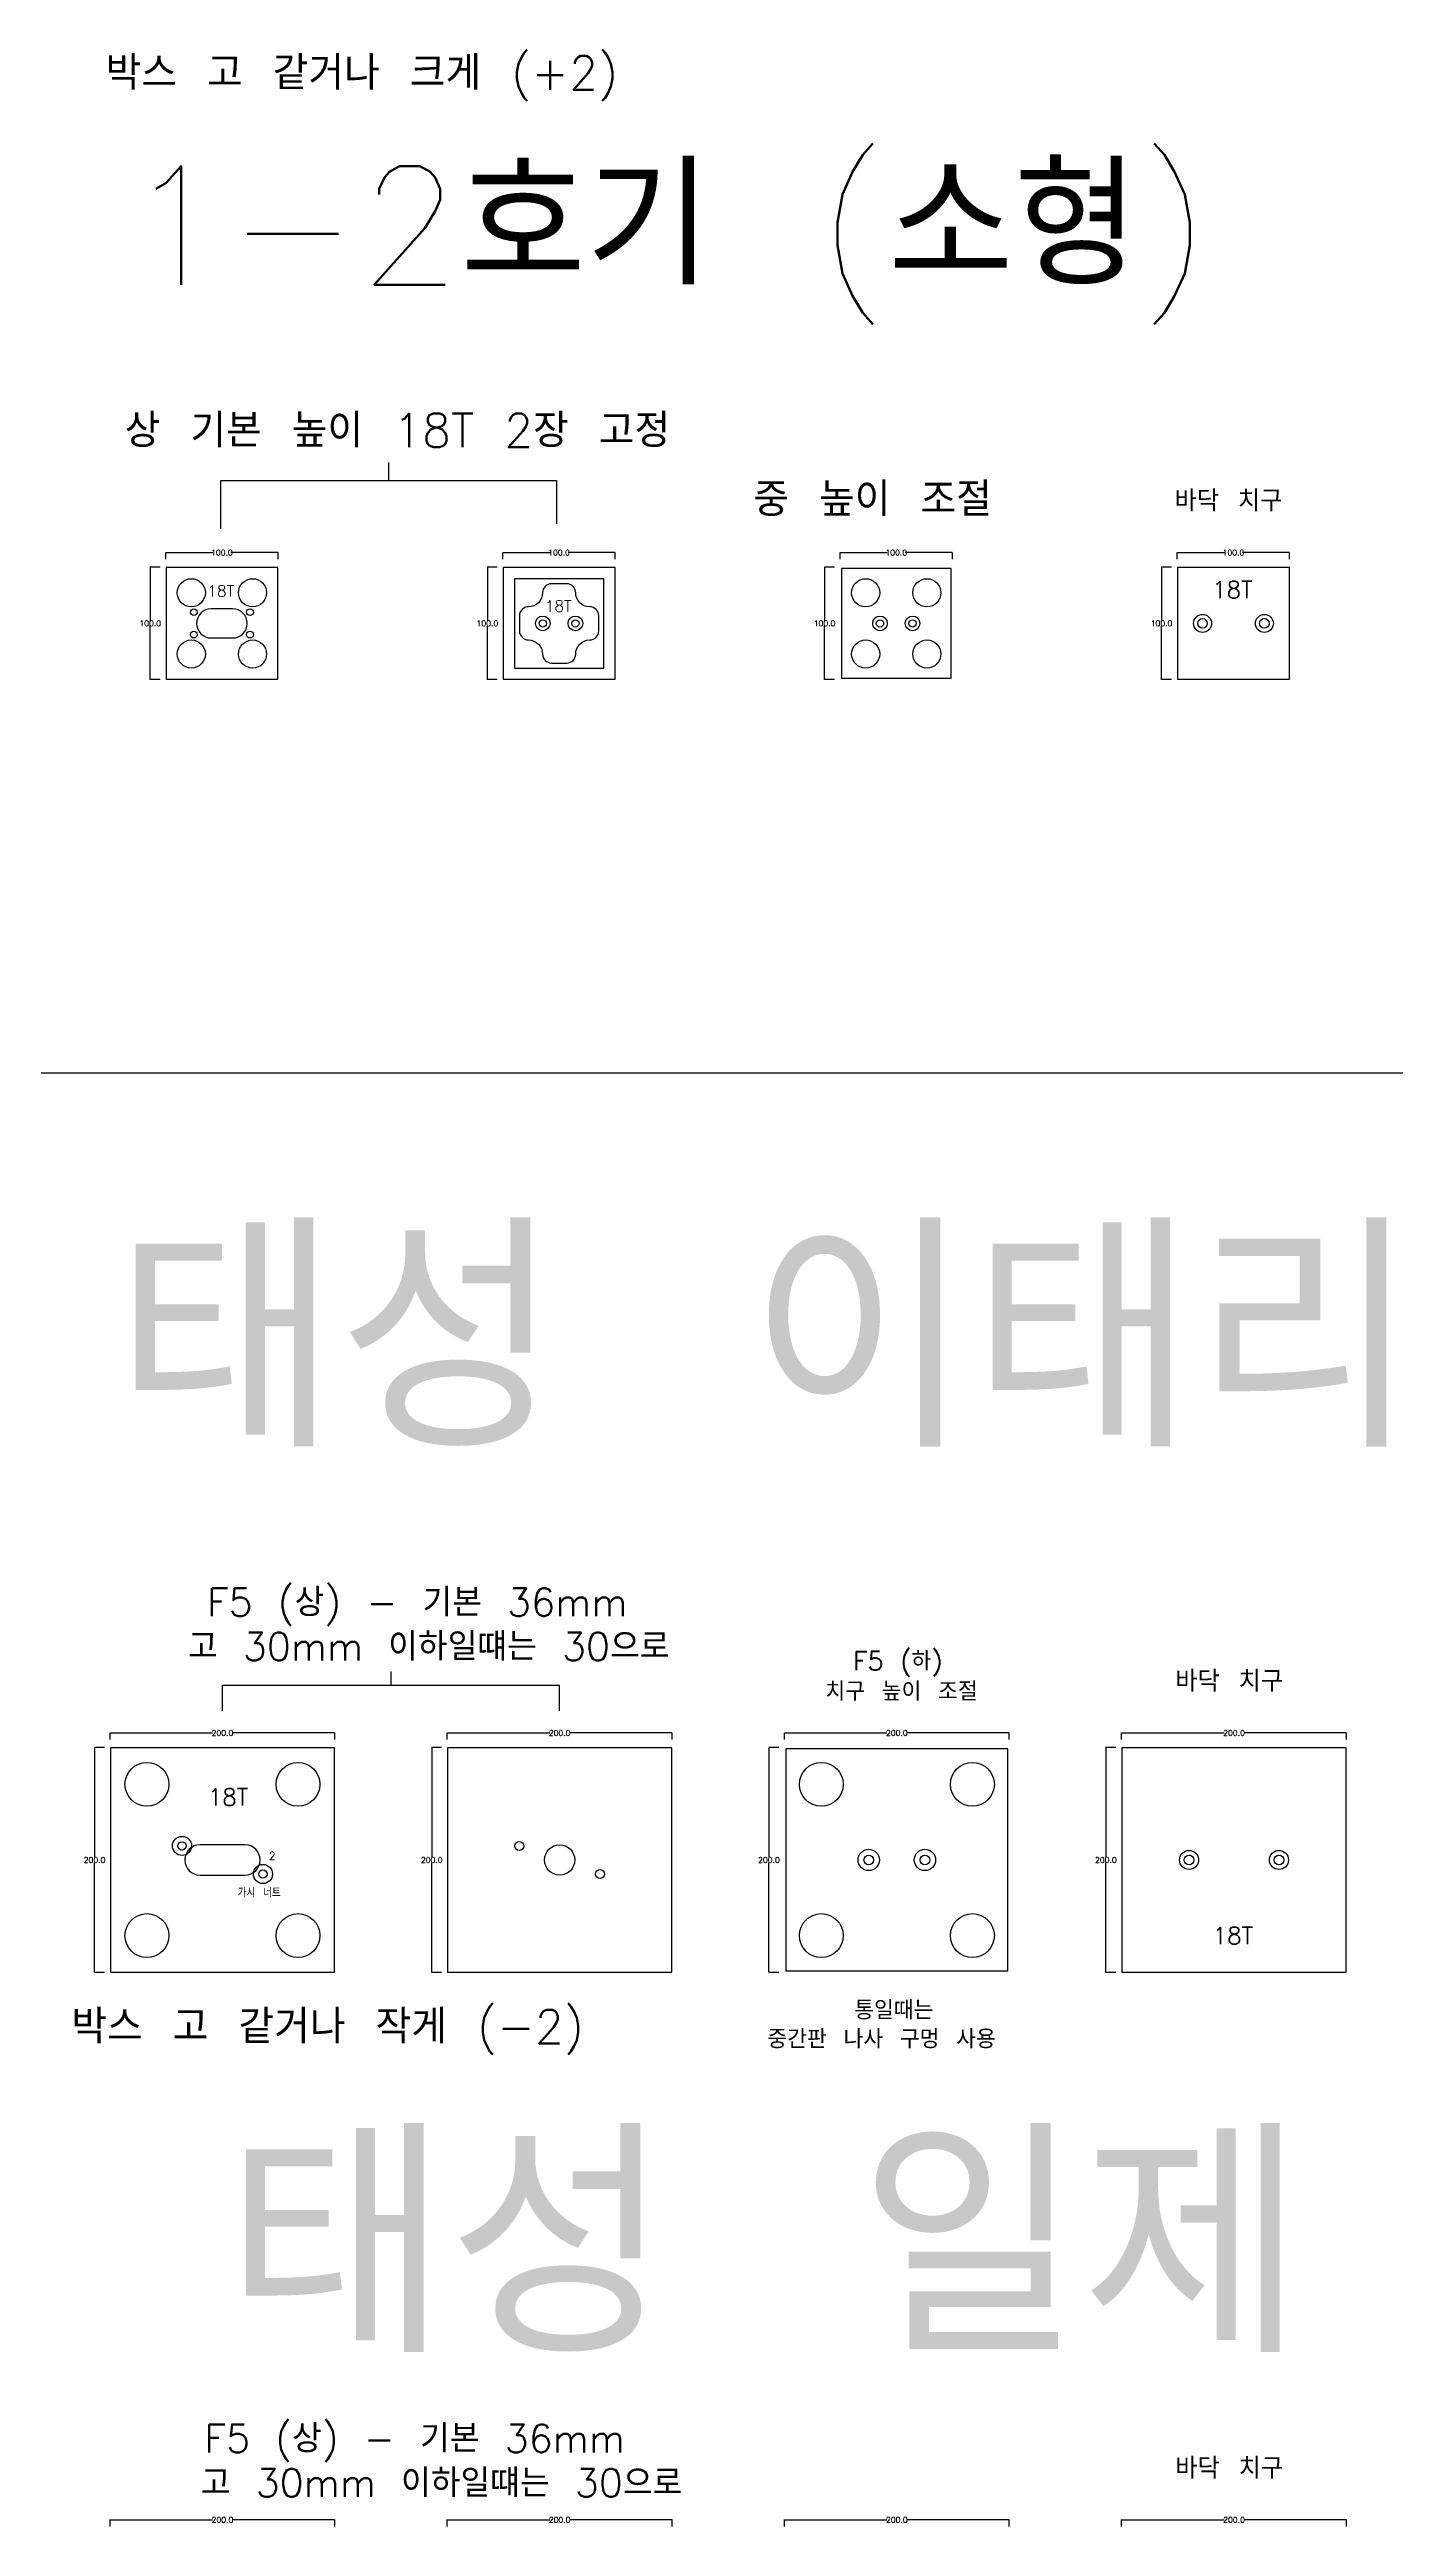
# Model space of a CAD drawing. Header units: millimetres. Extents: x 37110 to 56310, y -3510 to 5490.
# Drawn here: x 38156 to 39353, y -1203 to 1000 of the extents above; entities that cross this region are included whole.
import ezdxf

# ---------------------------------------------------------------- set-up
doc = ezdxf.new("R2010")
doc.units = ezdxf.units.MM
for name, color, linetype in [('TEXT', 3, 'Continuous'), ('볼트 구멍', 7, 'Continuous'), ('치구', 7, 'Continuous'), ('치수', 7, 'Continuous')]:
    doc.layers.add(name, color=color, linetype=linetype)
doc.styles.get("Standard").update_dxf_attribs({"font": 'txt.shx', "bigfont": 'whgtxt.shx'})
doc.dimstyles.get("Standard").update_dxf_attribs({"dimtxt": 7, "dimasz": 0.18, "dimexe": 0.18, "dimexo": 0.0625, "dimgap": 0.09, "dimtad": 0, "dimtih": 1, "dimtoh": 1, "dimdec": 1, "dimzin": 0, "dimdsep": 46, "dimtxsty": 'Standard', "dimcen": 0.09, "dimadec": 0, "dimazin": 0, "dimtfac": 1, "dimtdec": 1, "dimtofl": 0, "dimtmove": 0, "dimatfit": 3, "dimfxl": 0, "dimtolj": 1, "dimtzin": 0, "dimarcsym": 0})

# ---------------------------------------------------------------- blocks, each defined once
blk = doc.blocks.new('*D1509')
at = {"layer": 'Defpoints', "color": 0, "linetype": 'Continuous'}
for p in [(38359.5, 553), (38259.5, 547.1), (38359.5, 547.1)]:
    blk.add_point(p, dxfattribs=at)
at = {"layer": '치수', "color": 0, "linetype": 'Continuous', "lineweight": -2}
for p, q in [((38259.5, 547.2), (38259.5, 553.2)), ((38259.7, 553), (38301.5, 553)), ((38359.3, 553), (38317.5, 553)), ((38359.5, 547.2), (38359.5, 553.2))]:
    blk.add_line(p, q, dxfattribs=at)
at = {"layer": '치수', "color": 0, "linetype": 'Continuous'}
for points in [[(38259.7, 553), (38259.7, 553), (38259.5, 553)], [(38359.3, 553), (38359.3, 553), (38359.5, 553)]]:
    blk.add_solid(points, dxfattribs=at)
at = {"layer": '치수', "color": 0, "linetype": 'Continuous', "insert": (38309.5, 553), "char_height": 5, "attachment_point": 5}
blk.add_mtext('\\A1;100.0', dxfattribs=at)
blk = doc.blocks.new('*D1522')
at = {"layer": 'Defpoints', "color": 0, "linetype": 'Continuous'}
for p in [(38254.6, 540), (38245.7, 440), (38254.6, 440)]:
    blk.add_point(p, dxfattribs=at)
at = {"layer": '치수', "color": 0, "linetype": 'Continuous', "lineweight": -2}
for p, q in [((38254.5, 540), (38245.5, 540)), ((38245.7, 539.8), (38245.7, 492.6)), ((38245.7, 440.2), (38245.7, 487.4)), ((38254.5, 440), (38245.5, 440))]:
    blk.add_line(p, q, dxfattribs=at)
at = {"layer": '치수', "color": 0, "linetype": 'Continuous'}
for points in [[(38245.7, 539.8), (38245.7, 539.8), (38245.7, 540)], [(38245.7, 440.2), (38245.7, 440.2), (38245.7, 440)]]:
    blk.add_solid(points, dxfattribs=at)
at = {"layer": '치수', "color": 0, "linetype": 'Continuous', "insert": (38245.7, 490), "char_height": 5, "attachment_point": 5}
blk.add_mtext('\\A1;100.0', dxfattribs=at)
blk = doc.blocks.new('*D1523')
at = {"layer": 'Defpoints', "color": 0, "linetype": 'Continuous'}
for p in [(38659.5, 553), (38559.5, 547.1), (38659.5, 547.1)]:
    blk.add_point(p, dxfattribs=at)
at = {"layer": '치수', "color": 0, "linetype": 'Continuous', "lineweight": -2}
for p, q in [((38559.5, 547.2), (38559.5, 553.2)), ((38559.7, 553), (38601.5, 553)), ((38659.3, 553), (38617.5, 553)), ((38659.5, 547.2), (38659.5, 553.2))]:
    blk.add_line(p, q, dxfattribs=at)
at = {"layer": '치수', "color": 0, "linetype": 'Continuous'}
for points in [[(38559.7, 553), (38559.7, 553), (38559.5, 553)], [(38659.3, 553), (38659.3, 553), (38659.5, 553)]]:
    blk.add_solid(points, dxfattribs=at)
at = {"layer": '치수', "color": 0, "linetype": 'Continuous', "insert": (38609.5, 553), "char_height": 5, "attachment_point": 5}
blk.add_mtext('\\A1;100.0', dxfattribs=at)
blk = doc.blocks.new('*D1524')
at = {"layer": 'Defpoints', "color": 0, "linetype": 'Continuous'}
for p in [(38554.6, 540), (38545.7, 440), (38554.6, 440)]:
    blk.add_point(p, dxfattribs=at)
at = {"layer": '치수', "color": 0, "linetype": 'Continuous', "lineweight": -2}
for p, q in [((38554.5, 540), (38545.5, 540)), ((38545.7, 539.8), (38545.7, 492.6)), ((38545.7, 440.2), (38545.7, 487.4)), ((38554.5, 440), (38545.5, 440))]:
    blk.add_line(p, q, dxfattribs=at)
at = {"layer": '치수', "color": 0, "linetype": 'Continuous'}
for points in [[(38545.7, 539.8), (38545.7, 539.8), (38545.7, 540)], [(38545.7, 440.2), (38545.7, 440.2), (38545.7, 440)]]:
    blk.add_solid(points, dxfattribs=at)
at = {"layer": '치수', "color": 0, "linetype": 'Continuous', "insert": (38545.7, 490), "char_height": 5, "attachment_point": 5}
blk.add_mtext('\\A1;100.0', dxfattribs=at)
blk = doc.blocks.new('*D2402')
at = {"layer": 'Defpoints', "color": 0, "linetype": 'Continuous'}
for p in [(38959.5, 553), (38859.5, 547.1), (38959.5, 547.1)]:
    blk.add_point(p, dxfattribs=at)
at = {"layer": '치수', "color": 0, "linetype": 'Continuous', "lineweight": -2}
for p, q in [((38859.5, 547.2), (38859.5, 553.2)), ((38859.7, 553), (38901.5, 553)), ((38959.3, 553), (38917.5, 553)), ((38959.5, 547.2), (38959.5, 553.2))]:
    blk.add_line(p, q, dxfattribs=at)
at = {"layer": '치수', "color": 0, "linetype": 'Continuous'}
for points in [[(38859.7, 553), (38859.7, 553), (38859.5, 553)], [(38959.3, 553), (38959.3, 553), (38959.5, 553)]]:
    blk.add_solid(points, dxfattribs=at)
at = {"layer": '치수', "color": 0, "linetype": 'Continuous', "insert": (38909.5, 553), "char_height": 5, "attachment_point": 5}
blk.add_mtext('\\A1;100.0', dxfattribs=at)
blk = doc.blocks.new('*D2405')
at = {"layer": 'Defpoints', "color": 0, "linetype": 'Continuous'}
for p in [(38254.6, 540), (38245.7, 440), (38254.6, 440)]:
    blk.add_point(p, dxfattribs=at)
at = {"layer": '치수', "color": 0, "linetype": 'Continuous', "lineweight": -2}
for p, q in [((38254.5, 540), (38245.5, 540)), ((38245.7, 539.8), (38245.7, 492.6)), ((38245.7, 440.2), (38245.7, 487.4)), ((38254.5, 440), (38245.5, 440))]:
    blk.add_line(p, q, dxfattribs=at)
at = {"layer": '치수', "color": 0, "linetype": 'Continuous'}
for points in [[(38245.7, 539.8), (38245.7, 539.8), (38245.7, 540)], [(38245.7, 440.2), (38245.7, 440.2), (38245.7, 440)]]:
    blk.add_solid(points, dxfattribs=at)
at = {"layer": '치수', "color": 0, "linetype": 'Continuous', "insert": (38245.7, 490), "char_height": 5, "attachment_point": 5}
blk.add_mtext('\\A1;100.0', dxfattribs=at)
blk = doc.blocks.new('*D2403')
at = {"layer": 'Defpoints', "color": 0, "linetype": 'Continuous'}
for p in [(38554.6, 540), (38545.7, 440), (38554.6, 440)]:
    blk.add_point(p, dxfattribs=at)
at = {"layer": '치수', "color": 0, "linetype": 'Continuous', "lineweight": -2}
for p, q in [((38554.5, 540), (38545.5, 540)), ((38545.7, 539.8), (38545.7, 492.6)), ((38545.7, 440.2), (38545.7, 487.4)), ((38554.5, 440), (38545.5, 440))]:
    blk.add_line(p, q, dxfattribs=at)
at = {"layer": '치수', "color": 0, "linetype": 'Continuous'}
for points in [[(38545.7, 539.8), (38545.7, 539.8), (38545.7, 540)], [(38545.7, 440.2), (38545.7, 440.2), (38545.7, 440)]]:
    blk.add_solid(points, dxfattribs=at)
at = {"layer": '치수', "color": 0, "linetype": 'Continuous', "insert": (38545.7, 490), "char_height": 5, "attachment_point": 5}
blk.add_mtext('\\A1;100.0', dxfattribs=at)
blk = doc.blocks.new('*D2404')
at = {"layer": 'Defpoints', "color": 0, "linetype": 'Continuous'}
for p in [(38854.6, 540), (38845.7, 440), (38854.6, 440)]:
    blk.add_point(p, dxfattribs=at)
at = {"layer": '치수', "color": 0, "linetype": 'Continuous', "lineweight": -2}
for p, q in [((38854.5, 540), (38845.5, 540)), ((38845.7, 539.8), (38845.7, 492.6)), ((38845.7, 440.2), (38845.7, 487.4)), ((38854.5, 440), (38845.5, 440))]:
    blk.add_line(p, q, dxfattribs=at)
at = {"layer": '치수', "color": 0, "linetype": 'Continuous'}
for points in [[(38845.7, 539.8), (38845.7, 539.8), (38845.7, 540)], [(38845.7, 440.2), (38845.7, 440.2), (38845.7, 440)]]:
    blk.add_solid(points, dxfattribs=at)
at = {"layer": '치수', "color": 0, "linetype": 'Continuous', "insert": (38845.7, 490), "char_height": 5, "attachment_point": 5}
blk.add_mtext('\\A1;100.0', dxfattribs=at)
blk = doc.blocks.new('*D2410')
at = {"layer": 'Defpoints', "color": 0, "linetype": 'Continuous'}
for p in [(38359.5, 553), (38259.5, 547.1), (38359.5, 547.1)]:
    blk.add_point(p, dxfattribs=at)
at = {"layer": '치수', "color": 0, "linetype": 'Continuous', "lineweight": -2}
for p, q in [((38259.5, 547.2), (38259.5, 553.2)), ((38259.7, 553), (38301.5, 553)), ((38359.3, 553), (38317.5, 553)), ((38359.5, 547.2), (38359.5, 553.2))]:
    blk.add_line(p, q, dxfattribs=at)
at = {"layer": '치수', "color": 0, "linetype": 'Continuous'}
for points in [[(38259.7, 553), (38259.7, 553), (38259.5, 553)], [(38359.3, 553), (38359.3, 553), (38359.5, 553)]]:
    blk.add_solid(points, dxfattribs=at)
at = {"layer": '치수', "color": 0, "linetype": 'Continuous', "insert": (38309.5, 553), "char_height": 5, "attachment_point": 5}
blk.add_mtext('\\A1;100.0', dxfattribs=at)
blk = doc.blocks.new('*D2411')
at = {"layer": 'Defpoints', "color": 0, "linetype": 'Continuous'}
for p in [(38659.5, 553), (38559.5, 547.1), (38659.5, 547.1)]:
    blk.add_point(p, dxfattribs=at)
at = {"layer": '치수', "color": 0, "linetype": 'Continuous', "lineweight": -2}
for p, q in [((38559.5, 547.2), (38559.5, 553.2)), ((38559.7, 553), (38601.5, 553)), ((38659.3, 553), (38617.5, 553)), ((38659.5, 547.2), (38659.5, 553.2))]:
    blk.add_line(p, q, dxfattribs=at)
at = {"layer": '치수', "color": 0, "linetype": 'Continuous'}
for points in [[(38559.7, 553), (38559.7, 553), (38559.5, 553)], [(38659.3, 553), (38659.3, 553), (38659.5, 553)]]:
    blk.add_solid(points, dxfattribs=at)
at = {"layer": '치수', "color": 0, "linetype": 'Continuous', "insert": (38609.5, 553), "char_height": 5, "attachment_point": 5}
blk.add_mtext('\\A1;100.0', dxfattribs=at)
blk = doc.blocks.new('*D2412')
at = {"layer": 'Defpoints', "color": 0, "linetype": 'Continuous'}
for p in [(39154.4, 540), (39145.5, 440), (39154.4, 440)]:
    blk.add_point(p, dxfattribs=at)
at = {"layer": '치수', "color": 0, "linetype": 'Continuous', "lineweight": -2}
for p, q in [((39154.3, 540), (39145.3, 540)), ((39145.5, 539.8), (39145.5, 492.6)), ((39145.5, 440.2), (39145.5, 487.4)), ((39154.3, 440), (39145.3, 440))]:
    blk.add_line(p, q, dxfattribs=at)
at = {"layer": '치수', "color": 0, "linetype": 'Continuous'}
for points in [[(39145.4, 539.8), (39145.5, 539.8), (39145.5, 540)], [(39145.4, 440.2), (39145.5, 440.2), (39145.5, 440)]]:
    blk.add_solid(points, dxfattribs=at)
at = {"layer": '치수', "color": 0, "linetype": 'Continuous', "insert": (39145.5, 490), "char_height": 5, "attachment_point": 5}
blk.add_mtext('\\A1;100.0', dxfattribs=at)
blk = doc.blocks.new('*D2413')
at = {"layer": 'Defpoints', "color": 0, "linetype": 'Continuous'}
for p in [(39259.5, 553), (39159.5, 547.1), (39259.5, 547.1)]:
    blk.add_point(p, dxfattribs=at)
at = {"layer": '치수', "color": 0, "linetype": 'Continuous', "lineweight": -2}
for p, q in [((39159.5, 547.2), (39159.5, 553.2)), ((39159.7, 553), (39201.5, 553)), ((39259.3, 553), (39217.5, 553)), ((39259.5, 547.2), (39259.5, 553.2))]:
    blk.add_line(p, q, dxfattribs=at)
at = {"layer": '치수', "color": 0, "linetype": 'Continuous'}
for points in [[(39159.7, 553), (39159.7, 553), (39159.5, 553)], [(39259.3, 553), (39259.3, 553), (39259.5, 553)]]:
    blk.add_solid(points, dxfattribs=at)
at = {"layer": '치수', "color": 0, "linetype": 'Continuous', "insert": (39209.5, 553), "char_height": 5, "attachment_point": 5}
blk.add_mtext('\\A1;100.0', dxfattribs=at)
blk = doc.blocks.new('*D2456')
at = {"layer": 'Defpoints', "color": 0, "linetype": 'Continuous'}
for p in [(39104.9, -510), (39096, -710), (39104.9, -710)]:
    blk.add_point(p, dxfattribs=at)
at = {"layer": '치수', "color": 0, "linetype": 'Continuous', "lineweight": -2}
for p, q in [((39104.8, -510), (39095.8, -510)), ((39096, -510.2), (39096, -607.4)), ((39096, -709.8), (39096, -612.6)), ((39104.8, -710), (39095.8, -710))]:
    blk.add_line(p, q, dxfattribs=at)
at = {"layer": '치수', "color": 0, "linetype": 'Continuous'}
for points in [[(39095.9, -510.2), (39096, -510.2), (39096, -510)], [(39095.9, -709.8), (39096, -709.8), (39096, -710)]]:
    blk.add_solid(points, dxfattribs=at)
at = {"layer": '치수', "color": 0, "linetype": 'Continuous', "insert": (39096, -610), "char_height": 5, "attachment_point": 5}
blk.add_mtext('\\A1;200.0', dxfattribs=at)
blk = doc.blocks.new('*D2447')
at = {"layer": 'Defpoints', "color": 0, "linetype": 'Continuous'}
for p in [(38505.1, -510), (38496.2, -710), (38505.1, -710)]:
    blk.add_point(p, dxfattribs=at)
at = {"layer": '치수', "color": 0, "linetype": 'Continuous', "lineweight": -2}
for p, q in [((38505, -510), (38496, -510)), ((38496.2, -510.2), (38496.2, -607.4)), ((38496.2, -709.8), (38496.2, -612.6)), ((38505, -710), (38496, -710))]:
    blk.add_line(p, q, dxfattribs=at)
at = {"layer": '치수', "color": 0, "linetype": 'Continuous'}
for points in [[(38496.2, -510.2), (38496.2, -510.2), (38496.2, -510)], [(38496.2, -709.8), (38496.2, -709.8), (38496.2, -710)]]:
    blk.add_solid(points, dxfattribs=at)
at = {"layer": '치수', "color": 0, "linetype": 'Continuous', "insert": (38496.2, -610), "char_height": 5, "attachment_point": 5}
blk.add_mtext('\\A1;200.0', dxfattribs=at)
blk = doc.blocks.new('*D2448')
at = {"layer": 'Defpoints', "color": 0, "linetype": 'Continuous'}
for p in [(38805.1, -510), (38796.2, -710), (38805.1, -710)]:
    blk.add_point(p, dxfattribs=at)
at = {"layer": '치수', "color": 0, "linetype": 'Continuous', "lineweight": -2}
for p, q in [((38805, -510), (38796, -510)), ((38796.2, -510.2), (38796.2, -607.4)), ((38796.2, -709.8), (38796.2, -612.6)), ((38805, -710), (38796, -710))]:
    blk.add_line(p, q, dxfattribs=at)
at = {"layer": '치수', "color": 0, "linetype": 'Continuous'}
for points in [[(38796.2, -510.2), (38796.2, -510.2), (38796.2, -510)], [(38796.2, -709.8), (38796.2, -709.8), (38796.2, -710)]]:
    blk.add_solid(points, dxfattribs=at)
at = {"layer": '치수', "color": 0, "linetype": 'Continuous', "insert": (38796.2, -610), "char_height": 5, "attachment_point": 5}
blk.add_mtext('\\A1;200.0', dxfattribs=at)
blk = doc.blocks.new('*D2449')
at = {"layer": 'Defpoints', "color": 0, "linetype": 'Continuous'}
for p in [(38205.1, -510), (38196.2, -710), (38205.1, -710)]:
    blk.add_point(p, dxfattribs=at)
at = {"layer": '치수', "color": 0, "linetype": 'Continuous', "lineweight": -2}
for p, q in [((38205, -510), (38196, -510)), ((38196.2, -510.2), (38196.2, -607.4)), ((38196.2, -709.8), (38196.2, -612.6)), ((38205, -710), (38196, -710))]:
    blk.add_line(p, q, dxfattribs=at)
at = {"layer": '치수', "color": 0, "linetype": 'Continuous'}
for points in [[(38196.2, -510.2), (38196.2, -510.2), (38196.2, -510)], [(38196.2, -709.8), (38196.2, -709.8), (38196.2, -710)]]:
    blk.add_solid(points, dxfattribs=at)
at = {"layer": '치수', "color": 0, "linetype": 'Continuous', "insert": (38196.2, -610), "char_height": 5, "attachment_point": 5}
blk.add_mtext('\\A1;200.0', dxfattribs=at)
blk = doc.blocks.new('*D2455')
at = {"layer": 'Defpoints', "color": 0, "linetype": 'Continuous'}
for p in [(38510, -502.9), (38710, -497), (38710, -502.9)]:
    blk.add_point(p, dxfattribs=at)
at = {"layer": '치수', "color": 0, "linetype": 'Continuous', "lineweight": -2}
for p, q in [((38510, -502.8), (38510, -496.8)), ((38510.2, -497), (38601.2, -497)), ((38709.8, -497), (38618.8, -497)), ((38710, -502.8), (38710, -496.8))]:
    blk.add_line(p, q, dxfattribs=at)
at = {"layer": '치수', "color": 0, "linetype": 'Continuous'}
for points in [[(38510.2, -497), (38510.2, -497), (38510, -497)], [(38709.8, -497), (38709.8, -497), (38710, -497)]]:
    blk.add_solid(points, dxfattribs=at)
at = {"layer": '치수', "color": 0, "linetype": 'Continuous', "insert": (38610, -497), "char_height": 5, "attachment_point": 5}
blk.add_mtext('\\A1;200.0', dxfattribs=at)
blk = doc.blocks.new('*D2454')
at = {"layer": 'Defpoints', "color": 0, "linetype": 'Continuous'}
for p in [(38210, -502.9), (38410, -497), (38410, -502.9)]:
    blk.add_point(p, dxfattribs=at)
at = {"layer": '치수', "color": 0, "linetype": 'Continuous', "lineweight": -2}
for p, q in [((38210, -502.8), (38210, -496.8)), ((38210.2, -497), (38301.2, -497)), ((38409.8, -497), (38318.8, -497)), ((38410, -502.8), (38410, -496.8))]:
    blk.add_line(p, q, dxfattribs=at)
at = {"layer": '치수', "color": 0, "linetype": 'Continuous'}
for points in [[(38210.2, -497), (38210.2, -497), (38210, -497)], [(38409.8, -497), (38409.8, -497), (38410, -497)]]:
    blk.add_solid(points, dxfattribs=at)
at = {"layer": '치수', "color": 0, "linetype": 'Continuous', "insert": (38310, -497), "char_height": 5, "attachment_point": 5}
blk.add_mtext('\\A1;200.0', dxfattribs=at)
blk = doc.blocks.new('*D2457')
at = {"layer": 'Defpoints', "color": 0, "linetype": 'Continuous'}
for p in [(39110, -502.9), (39310, -497), (39310, -502.9)]:
    blk.add_point(p, dxfattribs=at)
at = {"layer": '치수', "color": 0, "linetype": 'Continuous', "lineweight": -2}
for p, q in [((39110, -502.8), (39110, -496.8)), ((39110.2, -497), (39201.2, -497)), ((39309.8, -497), (39218.8, -497)), ((39310, -502.8), (39310, -496.8))]:
    blk.add_line(p, q, dxfattribs=at)
at = {"layer": '치수', "color": 0, "linetype": 'Continuous'}
for points in [[(39110.2, -497), (39110.2, -497), (39110, -497)], [(39309.8, -497), (39309.8, -497), (39310, -497)]]:
    blk.add_solid(points, dxfattribs=at)
at = {"layer": '치수', "color": 0, "linetype": 'Continuous', "insert": (39210, -497), "char_height": 5, "attachment_point": 5}
blk.add_mtext('\\A1;200.0', dxfattribs=at)
blk = doc.blocks.new('*D2446')
at = {"layer": 'Defpoints', "color": 0, "linetype": 'Continuous'}
for p in [(38810, -502.9), (39010, -497), (39010, -502.9)]:
    blk.add_point(p, dxfattribs=at)
at = {"layer": '치수', "color": 0, "linetype": 'Continuous', "lineweight": -2}
for p, q in [((38810, -502.8), (38810, -496.8)), ((38810.2, -497), (38901.2, -497)), ((39009.8, -497), (38918.8, -497)), ((39010, -502.8), (39010, -496.8))]:
    blk.add_line(p, q, dxfattribs=at)
at = {"layer": '치수', "color": 0, "linetype": 'Continuous'}
for points in [[(38810.2, -497), (38810.2, -497), (38810, -497)], [(39009.8, -497), (39009.8, -497), (39010, -497)]]:
    blk.add_solid(points, dxfattribs=at)
at = {"layer": '치수', "color": 0, "linetype": 'Continuous', "insert": (38910, -497), "char_height": 5, "attachment_point": 5}
blk.add_mtext('\\A1;200.0', dxfattribs=at)
blk = doc.blocks.new('*D2475')
at = {"layer": 'Defpoints', "color": 0, "linetype": 'Continuous'}
for p in [(39110, -1202.9), (39310, -1197), (39310, -1202.9)]:
    blk.add_point(p, dxfattribs=at)
at = {"layer": '치수', "color": 0, "linetype": 'Continuous', "lineweight": -2}
for p, q in [((39110, -1202.8), (39110, -1196.8)), ((39110.2, -1197), (39201.2, -1197)), ((39309.8, -1197), (39218.8, -1197)), ((39310, -1202.8), (39310, -1196.8))]:
    blk.add_line(p, q, dxfattribs=at)
at = {"layer": '치수', "color": 0, "linetype": 'Continuous'}
for points in [[(39110.2, -1197), (39110.2, -1197), (39110, -1197)], [(39309.8, -1197), (39309.8, -1197), (39310, -1197)]]:
    blk.add_solid(points, dxfattribs=at)
at = {"layer": '치수', "color": 0, "linetype": 'Continuous', "insert": (39210, -1197), "char_height": 5, "attachment_point": 5}
blk.add_mtext('\\A1;200.0', dxfattribs=at)
blk = doc.blocks.new('*D2474')
at = {"layer": 'Defpoints', "color": 0, "linetype": 'Continuous'}
for p in [(38510, -1202.9), (38710, -1197), (38710, -1202.9)]:
    blk.add_point(p, dxfattribs=at)
at = {"layer": '치수', "color": 0, "linetype": 'Continuous', "lineweight": -2}
for p, q in [((38510, -1202.8), (38510, -1196.8)), ((38510.2, -1197), (38601.2, -1197)), ((38709.8, -1197), (38618.8, -1197)), ((38710, -1202.8), (38710, -1196.8))]:
    blk.add_line(p, q, dxfattribs=at)
at = {"layer": '치수', "color": 0, "linetype": 'Continuous'}
for points in [[(38510.2, -1197), (38510.2, -1197), (38510, -1197)], [(38709.8, -1197), (38709.8, -1197), (38710, -1197)]]:
    blk.add_solid(points, dxfattribs=at)
at = {"layer": '치수', "color": 0, "linetype": 'Continuous', "insert": (38610, -1197), "char_height": 5, "attachment_point": 5}
blk.add_mtext('\\A1;200.0', dxfattribs=at)
blk = doc.blocks.new('*D2458')
at = {"layer": 'Defpoints', "color": 0, "linetype": 'Continuous'}
for p in [(38210, -1202.9), (38410, -1197), (38410, -1202.9)]:
    blk.add_point(p, dxfattribs=at)
at = {"layer": '치수', "color": 0, "linetype": 'Continuous', "lineweight": -2}
for p, q in [((38210, -1202.8), (38210, -1196.8)), ((38210.2, -1197), (38301.2, -1197)), ((38409.8, -1197), (38318.8, -1197)), ((38410, -1202.8), (38410, -1196.8))]:
    blk.add_line(p, q, dxfattribs=at)
at = {"layer": '치수', "color": 0, "linetype": 'Continuous'}
for points in [[(38210.2, -1197), (38210.2, -1197), (38210, -1197)], [(38409.8, -1197), (38409.8, -1197), (38410, -1197)]]:
    blk.add_solid(points, dxfattribs=at)
at = {"layer": '치수', "color": 0, "linetype": 'Continuous', "insert": (38310, -1197), "char_height": 5, "attachment_point": 5}
blk.add_mtext('\\A1;200.0', dxfattribs=at)
blk = doc.blocks.new('*D2473')
at = {"layer": 'Defpoints', "color": 0, "linetype": 'Continuous'}
for p in [(38810, -1202.9), (39010, -1197), (39010, -1202.9)]:
    blk.add_point(p, dxfattribs=at)
at = {"layer": '치수', "color": 0, "linetype": 'Continuous', "lineweight": -2}
for p, q in [((38810, -1202.8), (38810, -1196.8)), ((38810.2, -1197), (38901.2, -1197)), ((39009.8, -1197), (38918.8, -1197)), ((39010, -1202.8), (39010, -1196.8))]:
    blk.add_line(p, q, dxfattribs=at)
at = {"layer": '치수', "color": 0, "linetype": 'Continuous'}
for points in [[(38810.2, -1197), (38810.2, -1197), (38810, -1197)], [(39009.8, -1197), (39009.8, -1197), (39010, -1197)]]:
    blk.add_solid(points, dxfattribs=at)
at = {"layer": '치수', "color": 0, "linetype": 'Continuous', "insert": (38910, -1197), "char_height": 5, "attachment_point": 5}
blk.add_mtext('\\A1;200.0', dxfattribs=at)

msp = doc.modelspace()

# ---------------------------------------------------------------- linework, layer by layer
at = {"color": 1}
for p, q in [((38308.489, 574.015), (38308.489, 617.137)), ((38308.489, 617.137), (38607.26, 617.137)), ((38457.875, 617.137), (38457.875, 633.003)), ((38607.26, 617.137), (38607.26, 578.49))]:
    msp.add_line(p, q, dxfattribs=at)
at = {"color": 6}
msp.add_line((56310, 90), (37110, 90), dxfattribs=at)
at = {"color": 0}
msp.add_lwpolyline([(38574.25, 496.75), (38574.25, 483.25, 0.41421356), (38582.25, 475.25, -0.41421356), (38594.75, 462.75, 0.41421356), (38602.75, 454.75), (38616.25, 454.75, 0.41421356), (38624.25, 462.75, -0.41421356), (38636.75, 475.25, 0.41421356), (38644.75, 483.25), (38644.75, 496.75, 0.41421356), (38636.75, 504.75, -0.41421356), (38624.25, 517.25, 0.41421356), (38616.25, 525.25), (38602.75, 525.25, 0.41421356), (38594.75, 517.25, -0.41421356), (38582.25, 504.75, 0.41421356)], format="xyb", close=True, dxfattribs=at)
for centre in [(38282.25, 517.25), (38336.75, 517.25), (38882.25, 517.25), (38936.75, 517.25), (38282.25, 462.75), (38336.75, 462.75), (38882.25, 462.75), (38936.75, 462.75)]:
    msp.add_circle(centre, 12.5, dxfattribs=at)
at = {"layer": 'TEXT', "color": 1}
for p, q in [((38310, -477.339), (38310, -454.469)), ((38310, -454.469), (38610, -454.469)), ((38460, -454.469), (38460, -442.437)), ((38610, -477.339), (38610, -454.469))]:
    msp.add_line(p, q, dxfattribs=at)
at = {"layer": '볼트 구멍', "color": 3}
for points in [[(38300, 477), (38319, 477, 1), (38319, 503), (38300, 503, 1)], [(38290, -623.5), (38330, -623.5, 1), (38330, -596.5), (38290, -596.5, 1)]]:
    msp.add_lwpolyline(points, format="xyb", close=True, dxfattribs=at)
for centre, radius in [((38284.5, 500), 3), ((38334.5, 500), 3), ((38595, 490), 3.25), ((38624, 490), 3.25), ((38895, 490), 3.25), ((38924, 490), 3.25), ((39182, 490), 4.25), ((39237, 490), 4.25), ((38284.5, 480), 3), ((38334.5, 480), 3), ((38274, -597.5), 3.75), ((38574, -597.5), 4), ((38610, -610), 13.5), ((38885, -610), 4.25), ((38935, -610), 4.25), ((39170, -610), 4.25), ((39250, -610), 4.25), ((38346, -622.5), 3.75), ((38646, -622.5), 4)]:
    msp.add_circle(centre, radius, dxfattribs=at)
at = {"layer": '볼트 구멍', "color": 6}
for centre, radius in [((38595, 490), 6.5), ((38624, 490), 6.5), ((38895, 490), 6.5), ((38924, 490), 6.5), ((39182, 490), 8), ((39237, 490), 8), ((38885, -610), 9.5), ((38935, -610), 9.5), ((39170, -610), 8.5), ((39250, -610), 8.5)]:
    msp.add_circle(centre, radius, dxfattribs=at)
at = {"layer": '볼트 구멍', "color": 1}
for centre in [(38274, -597.5), (38346, -622.5)]:
    msp.add_circle(centre, 8.5, dxfattribs=at)
at = {"layer": '치구'}
for points in [[(38259.75, 539.75), (38259.75, 440.25), (38359.25, 440.25), (38359.25, 539.75)], [(38559.75, 539.75), (38559.75, 440.25), (38659.25, 440.25), (38659.25, 539.75)], [(38569.75, 529.75), (38569.75, 450.25), (38649.25, 450.25), (38649.25, 529.75)], [(38860.75, 538.75), (38860.75, 441.25), (38958.25, 441.25), (38958.25, 538.75)], [(39159.75, 539.75), (39159.75, 440.25), (39259.25, 440.25), (39259.25, 539.75)], [(38210.25, -510.25), (38210.25, -709.75), (38409.75, -709.75), (38409.75, -510.25)], [(38510.25, -510.25), (38510.25, -709.75), (38709.75, -709.75), (38709.75, -510.25)], [(38811.25, -511.25), (38811.25, -708.75), (39008.75, -708.75), (39008.75, -511.25)], [(39110.25, -510.25), (39110.25, -709.75), (39309.75, -709.75), (39309.75, -510.25)]]:
    msp.add_lwpolyline(points, close=True, dxfattribs=at)
for centre in [(38242.75, -542.75), (38377.25, -542.75), (38842.75, -542.75), (38977.25, -542.75), (38242.75, -677.25), (38377.25, -677.25), (38842.75, -677.25), (38977.25, -677.25)]:
    msp.add_circle(centre, 19.5, dxfattribs=at)

# ---------------------------------------------------------------- texts
at = {"color": 1}
for p in [(38296.501, 513.793), (38596.813, 500.39)]:
    msp.add_text('18T', height=10, dxfattribs=at).set_placement(p)
at = {"layer": 'TEXT', "color": 1}
for s, height, p in [('박스 고 같거나 크게 (+2)', 30, (38206.01, 964.75)), ('상 기본 높이 18T 2장 고정', 30, (38222.964, 646.674)), ('중 높이 조절', 30, (38782.355, 585.342)), ('18T', 15, (39190.512, 512.481)), ('가시 너트', 7.5, (38323.439, -643.164)), ('18T', 15, (39191.012, -684.798)), ('박스 고 같거나 작게 (-2)', 30, (38175.545, -773.194))]:
    msp.add_text(s, height=height, dxfattribs=at).set_placement(p)
at = {"layer": 'TEXT', "linetype": 'Continuous'}
for s, height, p in [('송운사 1-2호기 (소형)', 105.46875, (37794.712, 791.303)), ('바닥 치구', 18.75, (39157.025, 589.765)), ('태성 이태리', 187.5, (38214.324, -242.54)), ('F5 (하) ', 16.6667, (38871.038, -441.286)), ('바닥 치구', 18.75, (39157.675, -460.235)), ('치구 높이 조절', 16.6667, (38846.432, -468.356)), ('태성 일제', 187.5, (38312.287, -1048.166)), ('바닥 치구', 18.75, (39157.68, -1160.385))]:
    msp.add_text(s, height=height, dxfattribs=at).set_placement(p)
at = {"layer": 'TEXT', "color": 1, "linetype": 'Continuous'}
for p in [(38296.14, -393.258), (38293.967, -1137.089)]:
    msp.add_text('F5 (상) - 기본 36mm', height=25, dxfattribs=at).set_placement(p)
at = {"layer": 'TEXT', "color": 2, "linetype": 'Continuous'}
for p in [(38279.287, -432.62), (38290.733, -1176.675)]:
    msp.add_text('고 30mm 이하일떄는 30으로', height=25, dxfattribs=at).set_placement(p)
at = {"layer": 'TEXT', "color": 6, "linetype": 'Continuous'}
for s, height, p in [('통일때는', 16.6667, (38872.085, -751.902)), ('중간판 나사 구멍 사용', 16.66667, (38794.832, -777.638))]:
    msp.add_text(s, height=height, dxfattribs=at).set_placement(p)
at = {"layer": '볼트 구멍', "color": 1}
msp.add_text('2', height=7, dxfattribs=at).set_placement((38351.3, -609.852))
at = {"layer": '치구', "color": 1}
msp.add_text('18T', height=15, dxfattribs=at).set_placement((38296.907, -561.578))

# ---------------------------------------------------------------- dimensions: what is measured, and where the dimension line sits
at = {"layer": '치수', "color": 4, "linetype": 'Continuous'}
for base, p1, p2, picture, middle in [((38359.5, 552.99), (38259.5, 547.107), (38359.5, 547.107), '*D1509', (38309.5, 552.99)), ((38359.5, 552.99), (38259.5, 547.107), (38359.5, 547.107), '*D2410', (38309.5, 552.99)), ((38659.5, 552.99), (38559.5, 547.107), (38659.5, 547.107), '*D1523', (38609.5, 552.99)), ((38659.5, 552.99), (38559.5, 547.107), (38659.5, 547.107), '*D2411', (38609.5, 552.99)), ((38959.5, 552.99), (38859.5, 547.107), (38959.5, 547.107), '*D2402', (38909.5, 552.99)), ((39259.5, 552.99), (39159.5, 547.107), (39259.5, 547.107), '*D2413', (39209.5, 552.99)), ((38410, -497.01), (38210, -502.893), (38410, -502.893), '*D2454', (38310, -497.01)), ((38710, -497.01), (38510, -502.893), (38710, -502.893), '*D2455', (38610, -497.01)), ((39010, -497.01), (38810, -502.893), (39010, -502.893), '*D2446', (38910, -497.01)), ((39310, -497.01), (39110, -502.893), (39310, -502.893), '*D2457', (39210, -497.01)), ((38410, -1197.01), (38210, -1202.893), (38410, -1202.893), '*D2458', (38310, -1197.01)), ((38710, -1197.01), (38510, -1202.893), (38710, -1202.893), '*D2474', (38610, -1197.01)), ((39010, -1197.01), (38810, -1202.893), (39010, -1202.893), '*D2473', (38910, -1197.01)), ((39310, -1197.01), (39110, -1202.893), (39310, -1202.893), '*D2475', (39210, -1197.01))]:
    dim = msp.add_linear_dim(base=base, p1=p1, p2=p2, dimstyle='Standard', override={"dimtxt": 5}, dxfattribs=at)
    dim.commit()
    dim.dimension.update_dxf_attribs({"geometry": picture, "text_midpoint": middle})
for base, p1, p2, picture, middle in [((38245.704, 440), (38254.609, 540), (38254.609, 440), '*D1522', (38245.704, 490)), ((38245.704, 440), (38254.609, 540), (38254.609, 440), '*D2405', (38245.704, 490)), ((38545.704, 440), (38554.609, 540), (38554.609, 440), '*D1524', (38545.704, 490)), ((38545.704, 440), (38554.609, 540), (38554.609, 440), '*D2403', (38545.704, 490)), ((38845.704, 440), (38854.609, 540), (38854.609, 440), '*D2404', (38845.704, 490)), ((39145.454, 440), (39154.359, 540), (39154.359, 440), '*D2412', (39145.454, 490)), ((38196.204, -710), (38205.109, -510), (38205.109, -710), '*D2449', (38196.204, -610)), ((38496.204, -710), (38505.109, -510), (38505.109, -710), '*D2447', (38496.204, -610)), ((38796.204, -710), (38805.109, -510), (38805.109, -710), '*D2448', (38796.204, -610)), ((39095.954, -710), (39104.859, -510), (39104.859, -710), '*D2456', (39095.954, -610))]:
    dim = msp.add_linear_dim(base=base, p1=p1, p2=p2, angle=90, dimstyle='Standard', override={"dimtxt": 5}, dxfattribs=at)
    dim.commit()
    dim.dimension.update_dxf_attribs({"geometry": picture, "text_midpoint": middle})

doc.saveas('drawing.dxf')
